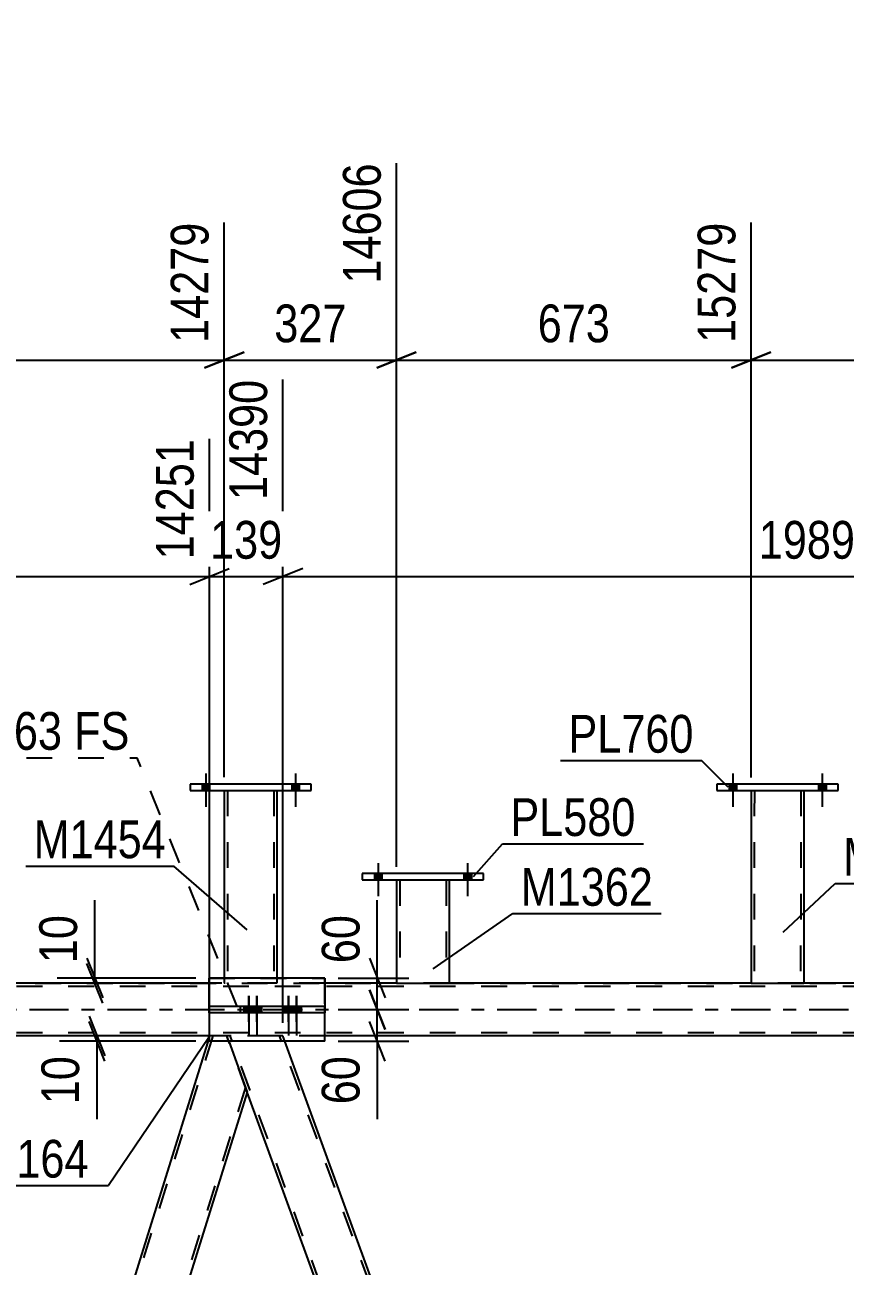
# Model space of a CAD drawing. Header units: millimetres. Extents: x -49 to 792, y -420 to 174.
# Drawn here: x 556 to 618.3, y -19.5 to 74.7 of the extents above; entities that cross this region are included whole.
import ezdxf

# ---------------------------------------------------------------- set-up
doc = ezdxf.new("R2010")
doc.units = ezdxf.units.MM
doc.linetypes.add('DXK_LINE_DOT2', pattern=[3.9198, 1.9599, -1.9599])
doc.linetypes.add('DXK_LINE_DOT3', pattern=[5.9187, 2.979, -0.9799, 0.9799, -0.9799])
doc.styles.add('Arial Narrow', font='ARIALN.TTF', dxfattribs={"height": 0.2})

# ---------------------------------------------------------------- blocks, each defined once
blk = doc.blocks.new('Bolt-122570535-5561 - 5158')
at = {"linetype": 'Continuous'}
for points in [[(582.546, 9.843), (583.106, 9.843), (583.106, 10.323), (582.546, 10.323)], [(582.546, 9.843), (583.106, 9.843), (583.106, 10.323), (582.546, 10.323)], [(589.346, 9.843), (589.906, 9.843), (589.906, 10.323), (589.346, 10.323)], [(589.346, 9.843), (589.906, 9.843), (589.906, 10.323), (589.346, 10.323)]]:
    blk.add_hatch(color=1, dxfattribs=at).paths.add_polyline_path(points)
at = {"color": 1, "linetype": 'Continuous'}
for p, q in [((582.826, 11.123), (582.826, 8.603)), ((582.826, 11.123), (582.826, 8.603)), ((589.626, 11.123), (589.626, 8.603)), ((589.626, 11.123), (589.626, 8.603)), ((582.546, 10.323), (582.546, 9.843)), ((582.546, 10.323), (582.546, 9.843)), ((583.106, 10.323), (583.106, 9.843)), ((583.106, 10.323), (583.106, 9.843)), ((589.346, 10.323), (589.346, 9.843)), ((589.346, 10.323), (589.346, 9.843)), ((589.906, 10.323), (589.906, 9.843)), ((589.906, 10.323), (589.906, 9.843))]:
    blk.add_line(p, q, dxfattribs=at)
blk = doc.blocks.new('Bolt-122570535-5293 - 5158')
at = {"linetype": 'Continuous'}
for points in [[(569.473, 16.639), (570.033, 16.639), (570.033, 17.119), (569.473, 17.119)], [(569.473, 16.639), (570.033, 16.639), (570.033, 17.119), (569.473, 17.119)], [(576.273, 16.637), (576.833, 16.637), (576.833, 17.117), (576.273, 17.117)], [(576.273, 16.637), (576.833, 16.637), (576.833, 17.117), (576.273, 17.117)]]:
    blk.add_hatch(color=1, dxfattribs=at).paths.add_polyline_path(points)
at = {"color": 1, "linetype": 'Continuous'}
for p, q in [((569.753, 17.919), (569.752, 15.399)), ((569.753, 17.919), (569.752, 15.399)), ((576.553, 17.917), (576.552, 15.397)), ((576.553, 17.917), (576.552, 15.397)), ((569.473, 17.119), (569.473, 16.639)), ((569.473, 17.119), (569.473, 16.639)), ((570.033, 17.119), (570.033, 16.639)), ((570.033, 17.119), (570.033, 16.639)), ((576.273, 17.117), (576.273, 16.637)), ((576.273, 17.117), (576.273, 16.637)), ((576.833, 17.117), (576.833, 16.637)), ((576.833, 17.117), (576.833, 16.637))]:
    blk.add_line(p, q, dxfattribs=at)
blk = doc.blocks.new('Bolt-122570535-5295 - 5158')
at = {"linetype": 'Continuous'}
for points in [[(609.467, 16.639), (610.027, 16.639), (610.027, 17.119), (609.467, 17.119)], [(609.467, 16.639), (610.027, 16.639), (610.027, 17.119), (609.467, 17.119)], [(616.267, 16.637), (616.827, 16.637), (616.827, 17.117), (616.267, 17.117)], [(616.267, 16.637), (616.827, 16.637), (616.827, 17.117), (616.267, 17.117)]]:
    blk.add_hatch(color=1, dxfattribs=at).paths.add_polyline_path(points)
at = {"color": 1, "linetype": 'Continuous'}
for p, q in [((609.748, 17.919), (609.747, 15.399)), ((609.748, 17.919), (609.747, 15.399)), ((616.548, 17.917), (616.547, 15.397)), ((616.548, 17.917), (616.547, 15.397)), ((609.467, 17.119), (609.467, 16.639)), ((609.467, 17.119), (609.467, 16.639)), ((610.027, 17.119), (610.027, 16.639)), ((610.027, 17.119), (610.027, 16.639)), ((616.267, 17.117), (616.267, 16.637)), ((616.267, 17.117), (616.267, 16.637)), ((616.827, 17.117), (616.827, 16.637)), ((616.827, 17.117), (616.827, 16.637))]:
    blk.add_line(p, q, dxfattribs=at)
blk = doc.blocks.new('Part-122570535-5219 - 5158')
at = {"color": 2, "linetype": 'Continuous'}
for p, q in [((569.994, -2.107), (533.326, -119.75)), ((571.491, -2.4), (572.893, -6.251)), ((572.893, -6.251), (536.19, -124))]:
    blk.add_line(p, q, dxfattribs=at)
at = {"color": 7, "linetype": 'DXK_LINE_DOT2'}
for p, q in [((570.279, -2), (533.461, -120.122)), ((570.028, -2), (569.994, -2.107)), ((571.346, -2), (570.028, -2)), ((571.491, -2.4), (571.346, -2)), ((572.757, -5.878), (535.939, -124))]:
    blk.add_line(p, q, dxfattribs=at)
blk = doc.blocks.new('Part-122570535-5323 - 5158')
at = {"color": 7, "linetype": 'DXK_LINE_DOT2'}
for p, q in [((575.602, -2), (571.346, -2)), ((572.893, -6.251), (571.346, -2)), ((616.005, -124), (571.601, -2)), ((619.751, -124), (575.347, -2)), ((575.748, -2.4), (575.602, -2))]:
    blk.add_line(p, q, dxfattribs=at)
at = {"color": 2, "linetype": 'Continuous'}
for p, q in [((617.97, -118.404), (575.748, -2.4)), ((613.713, -118.404), (572.893, -6.251))]:
    blk.add_line(p, q, dxfattribs=at)
blk = doc.blocks.new('Part-122570535-5368 - 5158')
at = {"color": 7, "linetype": 'DXK_LINE_DOT2'}
for p, q in [((51.151, 2), (694.537, 2)), ((578.797, 2), (569.994, 2)), ((588.226, 2), (584.226, 2)), ((615.143, 2), (611.143, 2)), ((694.537, 1.76), (0, 1.76)), ((694.537, -1.76), (0, -1.76)), ((665.158, -2), (144.357, -2)), ((578.797, -2), (569.994, -2))]:
    blk.add_line(p, q, dxfattribs=at)
at = {"color": 2, "linetype": 'Continuous'}
for p, q in [((569.994, 2), (538.144, 2)), ((584.226, 2), (578.797, 2)), ((611.143, 2), (588.226, 2)), ((635.307, 2), (615.143, 2)), ((569.994, -2), (490.468, -2)), ((649.489, -2), (578.797, -2))]:
    blk.add_line(p, q, dxfattribs=at)
at = {"color": 7, "linetype": 'DXK_LINE_DOT3'}
blk.add_line((0, 0), (694.537, 0), dxfattribs=at)
blk = doc.blocks.new('Part-122570535-5508 - 5158')
at = {"color": 2, "linetype": 'Continuous'}
for p, q in [((584.226, 9.843), (584.226, 2)), ((588.226, 9.843), (588.226, 2)), ((584.226, 2), (588.226, 2))]:
    blk.add_line(p, q, dxfattribs=at)
at = {"color": 7, "linetype": 'DXK_LINE_DOT2'}
for p, q in [((584.226, 9.843), (588.226, 9.843)), ((584.466, 9.843), (584.466, 2)), ((587.986, 9.843), (587.986, 2)), ((587.93, 2), (587.968, 2)), ((587.93, 2), (587.968, 2)), ((587.968, 2), (587.986, 2)), ((587.968, 2), (587.986, 2))]:
    blk.add_line(p, q, dxfattribs=at)
blk = doc.blocks.new('Part-122570535-5513 - 5158')
at = {"color": 2, "linetype": 'Continuous'}
for p, q in [((581.626, 10.323), (581.626, 9.843)), ((590.826, 10.323), (581.626, 10.323)), ((581.626, 9.843), (590.826, 9.843)), ((590.826, 9.843), (590.826, 10.323))]:
    blk.add_line(p, q, dxfattribs=at)
blk = doc.blocks.new('Bolt-122570535-5574 - 5158')
at = {"linetype": 'Continuous'}
for points in [[(573.371, 0.24), (572.651, 0.24), (572.651, -0.24), (573.371, -0.24)], [(573.978, 0.24), (573.258, 0.24), (573.258, -0.24), (573.978, -0.24)], [(576.383, 0.24), (575.663, 0.24), (575.663, -0.24), (576.383, -0.24)], [(576.99, 0.24), (576.27, 0.24), (576.27, -0.24), (576.99, -0.24)]]:
    blk.add_hatch(color=1, dxfattribs=at).paths.add_polyline_path(points)
at = {"color": 1, "linetype": 'Continuous'}
for p, q in [((573.011, 1.04), (573.011, -1.96)), ((573.618, 1.04), (573.618, -1.96)), ((576.023, 1.04), (576.023, -1.96)), ((576.63, 1.04), (576.63, -1.96)), ((572.651, 0.24), (572.651, -0.24)), ((573.258, 0.24), (573.258, -0.24)), ((573.371, 0.24), (573.371, -0.24)), ((573.978, 0.24), (573.978, -0.24)), ((575.663, 0.24), (575.663, -0.24)), ((576.27, 0.24), (576.27, -0.24)), ((576.383, 0.24), (576.383, -0.24)), ((576.99, 0.24), (576.99, -0.24))]:
    blk.add_line(p, q, dxfattribs=at)
blk = doc.blocks.new('Part-122570535-5579 - 5158')
at = {"color": 2, "linetype": 'Continuous'}
for p, q in [((578.797, 2.4), (569.994, 2.4)), ((569.994, 2.4), (569.994, -2.4)), ((578.797, 2.4), (578.797, 0.24)), ((578.797, -2.4), (578.797, -0.24)), ((578.797, -2.4), (569.994, -2.4))]:
    blk.add_line(p, q, dxfattribs=at)
at = {"color": 7, "linetype": 'DXK_LINE_DOT2'}
blk.add_line((578.797, 0.24), (578.797, -0.24), dxfattribs=at)
blk = doc.blocks.new('Bolt-122570535-5610 - 5158')
at = {"color": 1, "linetype": 'DXK_LINE_DOT2'}
for p, q in [((572.988, 1.04), (572.988, -1.96)), ((573.59, 1.04), (573.59, -1.96)), ((576.004, 1.04), (576.004, -1.96)), ((576.606, 1.04), (576.606, -1.96)), ((572.628, 0.24), (572.628, -0.24)), ((573.23, 0.24), (573.23, -0.24)), ((573.348, 0.24), (573.348, -0.24)), ((573.95, 0.24), (573.95, -0.24)), ((575.644, 0.24), (575.644, -0.24)), ((576.246, 0.24), (576.246, -0.24)), ((576.364, 0.24), (576.364, -0.24)), ((576.966, 0.24), (576.966, -0.24))]:
    blk.add_line(p, q, dxfattribs=at)
blk = doc.blocks.new('Part-122570535-5615 - 5158')
at = {"color": 2, "linetype": 'Continuous'}
for p, q in [((569.994, 2.4), (569.99, 2.4)), ((569.99, 2.4), (569.99, 2)), ((569.99, -2.122), (569.99, -2))]:
    blk.add_line(p, q, dxfattribs=at)
at = {"color": 7, "linetype": 'DXK_LINE_DOT2'}
for p, q in [((569.99, 2.4), (578.77, 2.4)), ((569.99, 2), (569.99, -2)), ((578.77, 2.4), (578.77, -2.4)), ((569.99, -2.4), (569.99, -2.122)), ((578.77, -2.4), (569.99, -2.4))]:
    blk.add_line(p, q, dxfattribs=at)
blk = doc.blocks.new('Part-122570535-5620 - 5158')
at = {"color": 7, "linetype": 'DXK_LINE_DOT2'}
for p, q in [((578.77, 0.24), (569.99, 0.24)), ((569.99, 0.24), (569.99, -0.24)), ((572.362, 0.24), (572.362, -0.24)), ((578.77, 0.24), (578.77, -0.24)), ((578.77, -0.24), (569.99, -0.24))]:
    blk.add_line(p, q, dxfattribs=at)
blk = doc.blocks.new('Part-122570535-5636 - 5158')
at = {"color": 2, "linetype": 'Continuous'}
for p, q in [((569.994, -0.24), (569.994, 0.24)), ((578.797, 0.24), (569.994, 0.24)), ((572.395, -0.24), (572.395, 0.24)), ((578.797, -0.24), (578.797, 0.24)), ((578.797, -0.24), (569.994, -0.24))]:
    blk.add_line(p, q, dxfattribs=at)
blk = doc.blocks.new('Part-122570535-5761 - 5158')
at = {"color": 2, "linetype": 'Continuous'}
for p, q in [((571.153, 16.639), (571.148, 2.4)), ((575.153, 16.637), (575.148, 2.4))]:
    blk.add_line(p, q, dxfattribs=at)
at = {"color": 7, "linetype": 'DXK_LINE_DOT2'}
for p, q in [((571.153, 16.639), (575.153, 16.637)), ((571.393, 16.639), (571.388, 2)), ((574.913, 16.638), (574.908, 1.999)), ((571.148, 2.4), (571.148, 2)), ((575.148, 1.999), (571.148, 2)), ((575.148, 2.4), (575.148, 1.999))]:
    blk.add_line(p, q, dxfattribs=at)
blk = doc.blocks.new('Part-122570535-5762 - 5158')
at = {"color": 2, "linetype": 'Continuous'}
for p, q in [((568.553, 17.12), (568.553, 16.64)), ((577.753, 17.117), (568.553, 17.12)), ((577.753, 16.637), (577.753, 17.117)), ((568.553, 16.64), (577.753, 16.637))]:
    blk.add_line(p, q, dxfattribs=at)
blk = doc.blocks.new('Part-122570535-5767 - 5158')
at = {"color": 2, "linetype": 'Continuous'}
for p, q in [((611.147, 16.639), (611.143, 2)), ((615.147, 16.637), (615.143, 1.999)), ((611.143, 2), (615.143, 1.999))]:
    blk.add_line(p, q, dxfattribs=at)
at = {"color": 7, "linetype": 'DXK_LINE_DOT2'}
for p, q in [((611.147, 16.639), (615.147, 16.637)), ((611.387, 16.639), (611.383, 2)), ((614.907, 16.638), (614.903, 1.999)), ((614.846, 1.999), (614.884, 1.999)), ((614.846, 1.999), (614.884, 1.999)), ((614.884, 1.999), (614.903, 1.999)), ((614.884, 1.999), (614.903, 1.999))]:
    blk.add_line(p, q, dxfattribs=at)
blk = doc.blocks.new('Part-122570535-5772 - 5158')
at = {"color": 2, "linetype": 'Continuous'}
for p, q in [((608.547, 17.12), (608.547, 16.64)), ((617.747, 17.117), (608.547, 17.12)), ((617.747, 16.637), (617.747, 17.117)), ((608.547, 16.64), (617.747, 16.637))]:
    blk.add_line(p, q, dxfattribs=at)
blk = doc.blocks.new('StraightDimension-122570535-6577 - 5158')
at = {"color": 7, "linetype": 'Continuous'}
for p, q in [((575.602, -1), (575.602, 47.815)), ((655.162, -1), (655.162, 43.315)), ((577.102, 33.474), (574.102, 32.274)), ((653.662, 32.274), (656.662, 33.474)), ((575.602, 32.874), (655.162, 32.874))]:
    blk.add_line(p, q, dxfattribs=at)
at = {"color": 0}
blk.add_wipeout([(619.638, 33.624), (619.638, 37.824), (611.126, 37.824), (611.126, 33.624)], dxfattribs=at)
at = {"color": 3, "style": 'Arial Narrow'}
blk.add_text('1989', height=2.8633, dxfattribs=at).set_placement((611.726, 34.224))
at = {"color": 0, "linetype": 'Continuous'}
blk.add_wipeout([(654.562, 43.915), (650.362, 43.915), (650.362, 33.574), (654.562, 33.574)], dxfattribs=at)
at = {"color": 3, "linetype": 'Continuous', "style": 'Arial Narrow'}
blk.add_text('16379', height=2.8633, rotation=90.00021, dxfattribs=at).set_placement((653.962, 34.174))
blk = doc.blocks.new('StraightDimension-122570535-6192 - 5158')
at = {"color": 7, "linetype": 'Continuous'}
for p, q in [((560.883, -0.5), (562.083, -3.5)), ((562.083, -3.9), (560.883, -0.9)), ((568.99, -2), (558.633, -2)), ((568.994, -2.4), (558.633, -2.4)), ((561.483, -2.4), (561.483, -2)), ((561.483, -2.4), (561.483, -8.306)), ((561.483, -2.4), (561.483, -8.306))]:
    blk.add_line(p, q, dxfattribs=at)
at = {"color": 0}
blk.add_wipeout([(560.733, -2.925), (556.533, -2.925), (556.533, -7.781), (560.733, -7.781)], dxfattribs=at)
at = {"color": 3, "style": 'Arial Narrow'}
blk.add_text('10', height=2.8633, rotation=90.00021, dxfattribs=at).set_placement((560.133, -7.181))
blk = doc.blocks.new('StraightDimension-122570535-6385 - 5158')
at = {"color": 7, "linetype": 'Continuous'}
for p, q in [((582.767, 2.4), (582.767, 8.306)), ((582.767, 2.4), (582.767, 8.306)), ((582.167, 3.9), (583.367, 0.9)), ((579.797, 2.4), (585.167, 2.4)), ((582.767, 0), (582.767, 2.4)), ((583.367, -1.5), (582.167, 1.5)), ((579.797, 0), (585.167, 0))]:
    blk.add_line(p, q, dxfattribs=at)
at = {"color": 0}
blk.add_wipeout([(582.017, 7.781), (577.817, 7.781), (577.817, 2.925), (582.017, 2.925)], dxfattribs=at)
at = {"color": 3, "style": 'Arial Narrow'}
blk.add_text('60', height=2.8633, rotation=90.00021, dxfattribs=at).set_placement((581.417, 3.525))
blk = doc.blocks.new('StraightDimension-122570535-39164 - 5158')
at = {"color": 7, "linetype": 'Continuous'}
for p, q in [((534.147, 18.358), (534.147, 74.739)), ((571.153, 17.639), (571.153, 59.739)), ((535.647, 49.899), (532.647, 48.699)), ((534.147, 49.299), (571.153, 49.299)), ((569.653, 48.699), (572.653, 49.899))]:
    blk.add_line(p, q, dxfattribs=at)
at = {"color": 0}
blk.add_wipeout([(555.992, 50.049), (555.992, 54.249), (549.308, 54.249), (549.308, 50.049)], dxfattribs=at)
at = {"color": 3, "style": 'Arial Narrow'}
blk.add_text('925', height=2.8633, dxfattribs=at).set_placement((549.908, 50.649))
at = {"color": 0, "linetype": 'Continuous'}
blk.add_wipeout([(570.553, 60.339), (566.353, 60.339), (566.353, 49.999), (570.553, 49.999)], dxfattribs=at)
at = {"color": 3, "linetype": 'Continuous', "style": 'Arial Narrow'}
blk.add_text('14279', height=2.8633, rotation=90.00021, dxfattribs=at).set_placement((569.953, 50.599))
blk = doc.blocks.new('StraightDimension-122570535-39162 - 5158')
at = {"color": 7, "linetype": 'Continuous'}
for p, q in [((584.226, 10.843), (584.226, 64.239)), ((611.147, 17.626), (611.147, 59.739)), ((585.726, 49.899), (582.726, 48.699)), ((584.226, 49.299), (611.147, 49.299)), ((609.647, 48.699), (612.647, 49.899))]:
    blk.add_line(p, q, dxfattribs=at)
at = {"color": 0}
blk.add_wipeout([(601.029, 50.049), (601.029, 54.249), (594.345, 54.249), (594.345, 50.049)], dxfattribs=at)
at = {"color": 3, "style": 'Arial Narrow'}
blk.add_text('673', height=2.8633, dxfattribs=at).set_placement((594.945, 50.649))
at = {"color": 0, "linetype": 'Continuous'}
blk.add_wipeout([(610.547, 60.339), (606.347, 60.339), (606.347, 49.999), (610.547, 49.999)], dxfattribs=at)
at = {"color": 3, "linetype": 'Continuous', "style": 'Arial Narrow'}
blk.add_text('15279', height=2.8633, rotation=90.00021, dxfattribs=at).set_placement((609.947, 50.599))
blk = doc.blocks.new('StraightDimension-122570535-6220 - 5158')
at = {"color": 7, "linetype": 'Continuous'}
for p, q in [((561.324, 2.4), (561.324, 8.306)), ((561.324, 2.4), (561.324, 8.306)), ((560.724, 3.9), (561.924, 0.9)), ((561.924, 0.5), (560.724, 3.5)), ((568.994, 2.4), (558.474, 2.4)), ((568.99, 2), (558.474, 2)), ((561.324, 2), (561.324, 2.4))]:
    blk.add_line(p, q, dxfattribs=at)
at = {"color": 0}
blk.add_wipeout([(560.574, 7.781), (556.374, 7.781), (556.374, 2.925), (560.574, 2.925)], dxfattribs=at)
at = {"color": 3, "style": 'Arial Narrow'}
blk.add_text('10', height=2.8633, rotation=90.00021, dxfattribs=at).set_placement((559.974, 3.525))
blk = doc.blocks.new('StraightDimension-122570535-6397 - 5158')
at = {"color": 7, "linetype": 'Continuous'}
for p, q in [((582.167, 1.5), (583.367, -1.5)), ((579.797, 0), (585.167, 0)), ((583.367, -3.9), (582.167, -0.9)), ((582.767, -2.4), (582.767, 0)), ((579.797, -2.4), (585.167, -2.4)), ((582.767, -2.4), (582.767, -8.306)), ((582.767, -2.4), (582.767, -8.306))]:
    blk.add_line(p, q, dxfattribs=at)
at = {"color": 0}
blk.add_wipeout([(582.017, -2.925), (577.817, -2.925), (577.817, -7.781), (582.017, -7.781)], dxfattribs=at)
at = {"color": 3, "style": 'Arial Narrow'}
blk.add_text('60', height=2.8633, rotation=90.00021, dxfattribs=at).set_placement((581.417, -7.181))
blk = doc.blocks.new('StraightDimension-122570535-6547 - 5158')
at = {"color": 7, "linetype": 'Continuous'}
for p, q in [((490.468, -1), (490.468, 47.815)), ((570.028, -1), (570.028, 43.315)), ((491.968, 33.474), (488.968, 32.274)), ((568.528, 32.274), (571.528, 33.474)), ((490.468, 32.874), (570.028, 32.874))]:
    blk.add_line(p, q, dxfattribs=at)
at = {"color": 0}
blk.add_wipeout([(534.504, 33.624), (534.504, 37.824), (525.992, 37.824), (525.992, 33.624)], dxfattribs=at)
at = {"color": 3, "style": 'Arial Narrow'}
blk.add_text('1989', height=2.8633, dxfattribs=at).set_placement((526.592, 34.224))
at = {"color": 0, "linetype": 'Continuous'}
blk.add_wipeout([(569.428, 43.915), (565.228, 43.915), (565.228, 33.574), (569.428, 33.574)], dxfattribs=at)
at = {"color": 3, "linetype": 'Continuous', "style": 'Arial Narrow'}
blk.add_text('14251', height=2.8633, rotation=90.00021, dxfattribs=at).set_placement((568.828, 34.174))
blk = doc.blocks.new('StraightDimension-122570535-6562 - 5158')
at = {"color": 7, "linetype": 'Continuous'}
for p, q in [((575.602, -1), (575.602, 47.815)), ((570.028, -1), (570.028, 43.315)), ((568.528, 32.274), (571.528, 33.474)), ((577.102, 33.474), (574.102, 32.274)), ((570.028, 32.874), (575.602, 32.874))]:
    blk.add_line(p, q, dxfattribs=at)
at = {"color": 0}
blk.add_wipeout([(576.157, 33.624), (576.157, 37.824), (569.473, 37.824), (569.473, 33.624)], dxfattribs=at)
at = {"color": 3, "style": 'Arial Narrow'}
blk.add_text('139', height=2.8633, dxfattribs=at).set_placement((570.073, 34.224))
at = {"color": 0, "linetype": 'Continuous'}
blk.add_wipeout([(575.002, 48.415), (570.802, 48.415), (570.802, 38.074), (575.002, 38.074)], dxfattribs=at)
at = {"color": 3, "linetype": 'Continuous', "style": 'Arial Narrow'}
blk.add_text('14390', height=2.8633, rotation=90.00021, dxfattribs=at).set_placement((574.402, 38.674))
blk = doc.blocks.new('StraightDimension-122570535-39161 - 5158')
at = {"color": 7, "linetype": 'Continuous'}
for p, q in [((611.147, 17.626), (611.147, 59.739)), ((635.307, 10.843), (635.307, 59.739)), ((612.647, 49.899), (609.647, 48.699)), ((611.147, 49.299), (635.307, 49.299)), ((633.807, 48.699), (636.807, 49.899))]:
    blk.add_line(p, q, dxfattribs=at)
at = {"color": 0}
blk.add_wipeout([(626.569, 50.049), (626.569, 54.249), (619.885, 54.249), (619.885, 50.049)], dxfattribs=at)
at = {"color": 3, "style": 'Arial Narrow'}
blk.add_text('604', height=2.8633, dxfattribs=at).set_placement((620.485, 50.649))
at = {"color": 0, "linetype": 'Continuous'}
blk.add_wipeout([(634.707, 60.339), (630.507, 60.339), (630.507, 49.999), (634.707, 49.999)], dxfattribs=at)
at = {"color": 3, "linetype": 'Continuous', "style": 'Arial Narrow'}
blk.add_text('15883', height=2.8633, rotation=90.00021, dxfattribs=at).set_placement((634.107, 50.599))
blk = doc.blocks.new('StraightDimension-122570535-39163 - 5158')
at = {"color": 7, "linetype": 'Continuous'}
for p, q in [((584.226, 10.843), (584.226, 64.239)), ((571.153, 17.639), (571.153, 59.739)), ((572.653, 49.899), (569.653, 48.699)), ((571.153, 49.299), (584.226, 49.299)), ((582.726, 48.699), (585.726, 49.899))]:
    blk.add_line(p, q, dxfattribs=at)
at = {"color": 0}
blk.add_wipeout([(581.032, 50.049), (581.032, 54.249), (574.347, 54.249), (574.347, 50.049)], dxfattribs=at)
at = {"color": 3, "style": 'Arial Narrow'}
blk.add_text('327', height=2.8633, dxfattribs=at).set_placement((574.947, 50.649))
at = {"color": 0, "linetype": 'Continuous'}
blk.add_wipeout([(583.626, 64.839), (579.426, 64.839), (579.426, 54.499), (583.626, 54.499)], dxfattribs=at)
at = {"color": 3, "linetype": 'Continuous', "style": 'Arial Narrow'}
blk.add_text('14606', height=2.8633, rotation=90.00021, dxfattribs=at).set_placement((583.026, 55.099))
blk = doc.blocks.new('Mark-122570535-5768 - 5158')
at = {"color": 30, "linetype": 'Continuous'}
for p in [(596.678, 18.902), (609.39, 16.884)]:
    blk.add_line(p, (607.381, 18.902), dxfattribs=at)
at = {"color": 0}
blk.add_wipeout([(606.781, 19.502), (606.781, 22.502), (597.278, 22.502), (597.278, 19.502)], dxfattribs=at)
blk.add_wipeout([(606.781, 19.502), (606.781, 22.502), (597.278, 22.502), (597.278, 19.502)], dxfattribs=at)
at = {"color": 3, "style": 'Arial Narrow'}
blk.add_text('PL760', height=2.8633, dxfattribs=at).set_placement((597.278, 19.502))
blk = doc.blocks.new('Mark-122570535-5504 - 5158')
at = {"color": 30, "linetype": 'Continuous'}
for p, q in [((587.001, 3.103), (593.053, 7.285)), ((593.053, 7.285), (604.304, 7.285))]:
    blk.add_line(p, q, dxfattribs=at)
at = {"color": 0}
blk.add_wipeout([(603.704, 7.885), (603.704, 10.885), (593.653, 10.885), (593.653, 7.885)], dxfattribs=at)
blk.add_wipeout([(603.704, 7.885), (603.704, 10.885), (593.653, 10.885), (593.653, 7.885)], dxfattribs=at)
at = {"color": 3, "style": 'Arial Narrow'}
blk.add_text('M1362', height=2.8633, dxfattribs=at).set_placement((593.653, 7.885))
blk = doc.blocks.new('Mark-122570535-5509 - 5158')
at = {"color": 30, "linetype": 'Continuous'}
for p, q in [((590.074, 10.093), (592.272, 12.579)), ((592.272, 12.579), (602.976, 12.579))]:
    blk.add_line(p, q, dxfattribs=at)
at = {"color": 0}
blk.add_wipeout([(602.376, 13.179), (602.376, 16.179), (592.872, 16.179), (592.872, 13.179)], dxfattribs=at)
blk.add_wipeout([(602.376, 13.179), (602.376, 16.179), (592.872, 16.179), (592.872, 13.179)], dxfattribs=at)
at = {"color": 3, "style": 'Arial Narrow'}
blk.add_text('PL580', height=2.8633, dxfattribs=at).set_placement((592.872, 13.179))
blk = doc.blocks.new('MarkSet-122570535-7145 - 5158')
at = {"color": 30, "linetype": 'DXK_LINE_DOT2'}
for p in [(544.376, 19.12), (572.129, 0.24)]:
    blk.add_line(p, (564.55, 19.12), dxfattribs=at)
at = {"color": 0}
for points in [[(548.448, 19.72), (548.448, 22.72), (544.976, 22.72), (544.976, 19.72)], [(558.852, 19.72), (558.852, 22.72), (549.348, 22.72), (549.348, 19.72)], [(563.95, 19.72), (563.95, 22.72), (559.752, 22.72), (559.752, 19.72)]]:
    blk.add_wipeout(points, dxfattribs=at)
for points in [[(548.448, 19.72), (548.448, 22.72), (544.976, 22.72), (544.976, 19.72)], [(558.852, 19.72), (558.852, 22.72), (549.348, 22.72), (549.348, 19.72)], [(563.95, 19.72), (563.95, 22.72), (559.752, 22.72), (559.752, 19.72)]]:
    blk.add_wipeout(points, dxfattribs=at)
at = {"color": 3, "style": 'Arial Narrow'}
for s, p in [('2x', (544.976, 19.72)), ('PL163', (549.348, 19.72)), ('FS', (559.752, 19.72))]:
    blk.add_text(s, height=2.8633, dxfattribs=at).set_placement(p)
blk = doc.blocks.new('Mark-122570535-5757 - 5158')
at = {"color": 30, "linetype": 'Continuous'}
for p in [(556.08, 10.895), (572.89, 6.044)]:
    blk.add_line(p, (567.331, 10.895), dxfattribs=at)
at = {"color": 0}
blk.add_wipeout([(566.731, 11.495), (566.731, 14.495), (556.68, 14.495), (556.68, 11.495)], dxfattribs=at)
blk.add_wipeout([(566.731, 11.495), (566.731, 14.495), (556.68, 14.495), (556.68, 11.495)], dxfattribs=at)
at = {"color": 3, "style": 'Arial Narrow'}
blk.add_text('M1454', height=2.8633, dxfattribs=at).set_placement((556.68, 11.495))
blk = doc.blocks.new('Mark-122570535-5763 - 5158')
at = {"color": 30, "linetype": 'Continuous'}
for p, q in [((613.573, 5.878), (617.522, 9.573)), ((617.522, 9.573), (628.774, 9.573))]:
    blk.add_line(p, q, dxfattribs=at)
at = {"color": 0}
blk.add_wipeout([(628.174, 10.173), (628.174, 13.173), (618.122, 13.173), (618.122, 10.173)], dxfattribs=at)
blk.add_wipeout([(628.174, 10.173), (628.174, 13.173), (618.122, 13.173), (618.122, 10.173)], dxfattribs=at)
at = {"color": 3, "style": 'Arial Narrow'}
blk.add_text('M1454', height=2.8633, dxfattribs=at).set_placement((618.122, 10.173))
blk = doc.blocks.new('MarkSet-122570535-7167 - 5158')
at = {"color": 30, "linetype": 'Continuous'}
for p in [(569.99, -2.108), (546.388, -13.347)]:
    blk.add_line(p, (562.363, -13.347), dxfattribs=at)
at = {"color": 0}
for points in [[(550.459, -12.747), (550.459, -9.747), (546.988, -9.747), (546.988, -12.747)], [(560.863, -12.747), (560.863, -9.747), (551.359, -9.747), (551.359, -12.747)]]:
    blk.add_wipeout(points, dxfattribs=at)
for points in [[(550.459, -12.747), (550.459, -9.747), (546.988, -9.747), (546.988, -12.747)], [(560.863, -12.747), (560.863, -9.747), (551.359, -9.747), (551.359, -12.747)]]:
    blk.add_wipeout(points, dxfattribs=at)
at = {"color": 3, "style": 'Arial Narrow'}
for s, p in [('2x', (546.988, -12.747)), ('PL164', (551.359, -12.747))]:
    blk.add_text(s, height=2.8633, dxfattribs=at).set_placement(p)

msp = doc.modelspace()

# ---------------------------------------------------------------- block references
for name in ['Bolt-122570535-5293 - 5158', 'Bolt-122570535-5295 - 5158', 'Part-122570535-5762 - 5158', 'Part-122570535-5772 - 5158', 'Part-122570535-5761 - 5158', 'Part-122570535-5767 - 5158', 'Bolt-122570535-5561 - 5158', 'Part-122570535-5513 - 5158', 'Part-122570535-5508 - 5158', 'Part-122570535-5368 - 5158', 'Part-122570535-5615 - 5158', 'Part-122570535-5579 - 5158', 'Bolt-122570535-5610 - 5158', 'Bolt-122570535-5574 - 5158', 'Part-122570535-5620 - 5158', 'Part-122570535-5636 - 5158', 'Part-122570535-5219 - 5158', 'Part-122570535-5323 - 5158']:
    msp.add_blockref(name, (0, 0))

# ---------------------------------------------------------------- next in the draw order: block references
for name in ['StraightDimension-122570535-39164 - 5158', 'StraightDimension-122570535-6577 - 5158', 'StraightDimension-122570535-6220 - 5158', 'StraightDimension-122570535-6192 - 5158']:
    msp.add_blockref(name, (0, 0))

# ---------------------------------------------------------------- next in the draw order: block references
for name in ['StraightDimension-122570535-39162 - 5158', 'StraightDimension-122570535-6547 - 5158', 'StraightDimension-122570535-6385 - 5158', 'MarkSet-122570535-7167 - 5158']:
    msp.add_blockref(name, (0, 0))

# ---------------------------------------------------------------- next in the draw order: block references
for name in ['StraightDimension-122570535-39161 - 5158', 'StraightDimension-122570535-6562 - 5158', 'Mark-122570535-5504 - 5158', 'StraightDimension-122570535-6397 - 5158']:
    msp.add_blockref(name, (0, 0))

# ---------------------------------------------------------------- next in the draw order: block references
for name in ['StraightDimension-122570535-39163 - 5158', 'Mark-122570535-5768 - 5158', 'Mark-122570535-5509 - 5158', 'Mark-122570535-5763 - 5158']:
    msp.add_blockref(name, (0, 0))

# ---------------------------------------------------------------- next in the draw order: block references
msp.add_blockref('MarkSet-122570535-7145 - 5158', (0, 0))

# ---------------------------------------------------------------- next in the draw order: block references
msp.add_blockref('Mark-122570535-5757 - 5158', (0, 0))

doc.saveas('drawing.dxf')
